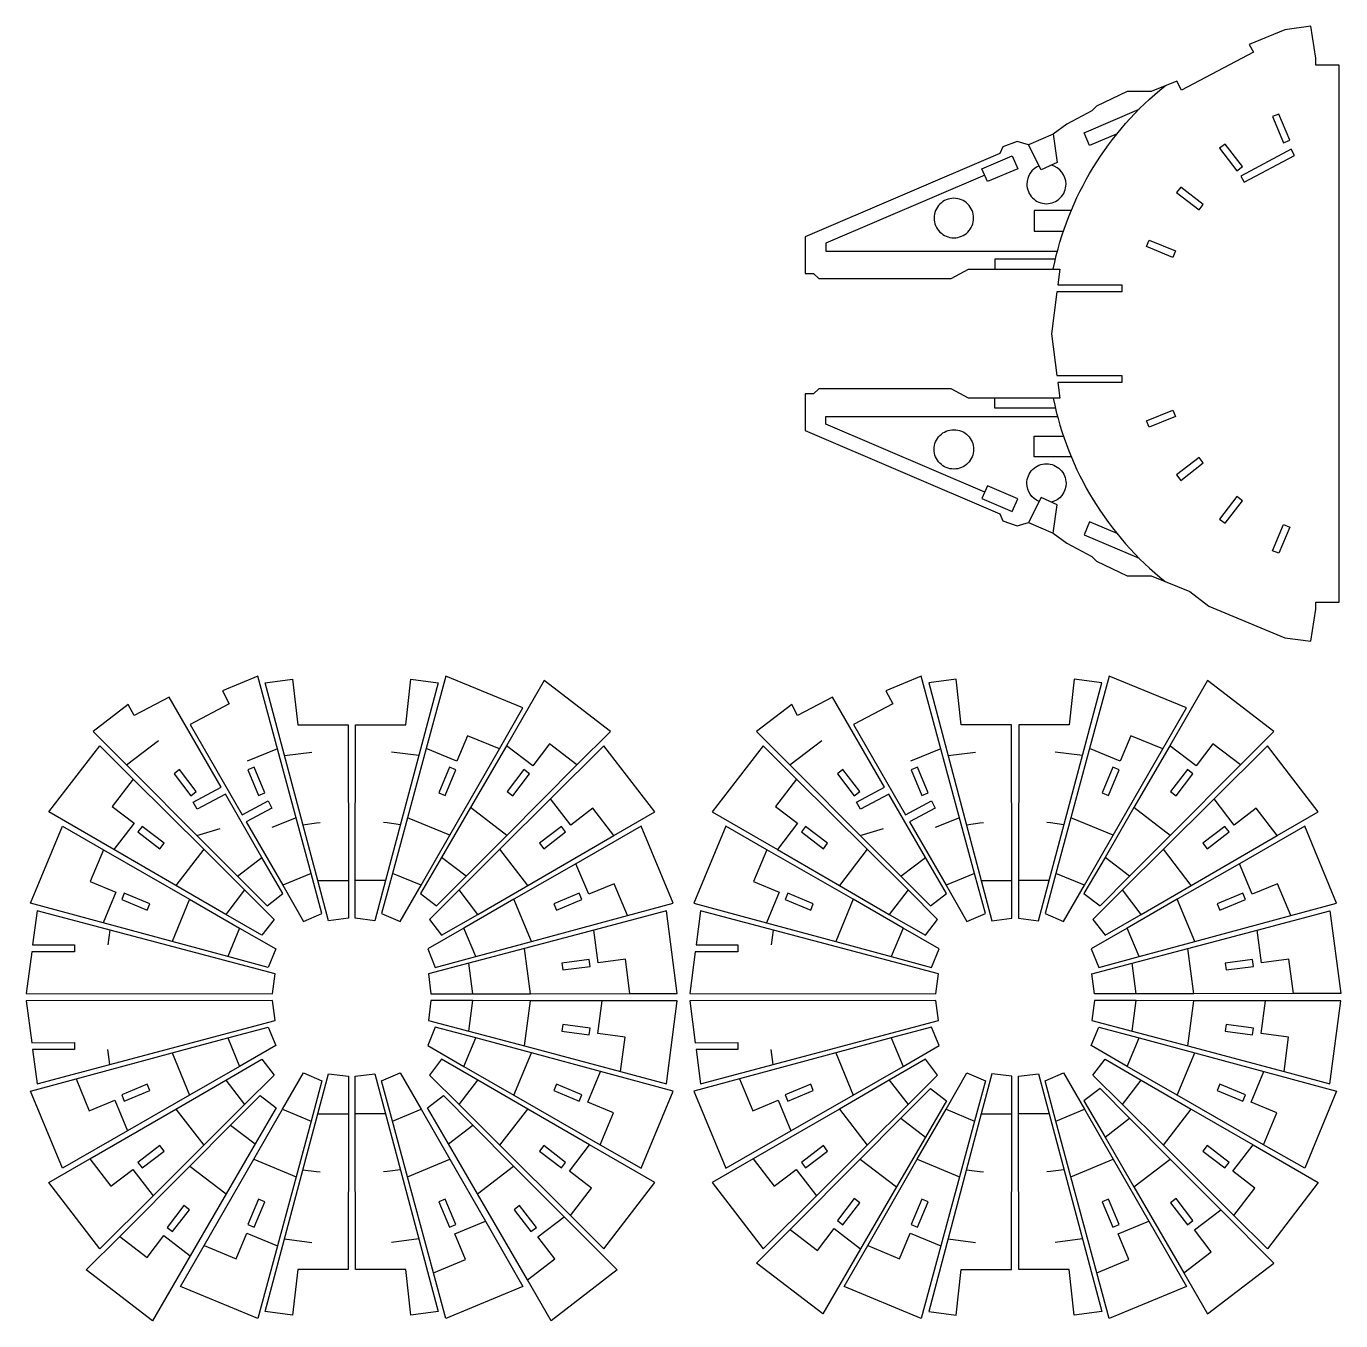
# Model space of a CAD drawing. Extents: x -2059 to 808, y -700 to 435.
# Drawn here: x -2059 to -918, y -700 to 424 of the extents above; entities that cross this region are included whole.
import ezdxf

# ---------------------------------------------------------------- set-up
doc = ezdxf.new("R2010")
doc.units = 0
doc.header["$MEASUREMENT"] = 0
doc.layers.add('CUT', color=18, linetype='CONTINUOUS')
doc.layers.add('ENGRAVE', color=1, linetype='CONTINUOUS')

msp = doc.modelspace()

# ---------------------------------------------------------------- linework, layer by layer
at = {"layer": 'CUT'}
for points in [[(-1383.1, 73), (-1214, 0.7), (-1211.4, -5.3), (-1198.9, -9.8), (-1189.3, -6.9), (-1167.9, -16.2), (-1156, -24.8), (-1134.3, -36.3), (-1130.2, -40.5), (-1103.5, -53.2), (-1082.8, -53.2), (-1049.2, -66.9), (-1032.6, -79.6), (-966.7, -106.9), (-944, -109.9), (-939.6, -82), (-939.6, -76), (-919.6, -76), (-919.6, 390.4), (-939.6, 390.4), (-939.6, 396.4), (-944, 424.2), (-966.7, 421.2), (-997.5, 408.5), (-993.9, 401.8), (-1056.2, 368.6), (-1060.5, 376.6), (-1082.8, 367.5), (-1103.5, 367.5), (-1130.2, 354.9), (-1134.3, 350.7), (-1156, 339.2), (-1167.9, 330.5), (-1189.3, 321.2), (-1198.9, 324.2), (-1211.4, 319.6), (-1214, 313.7), (-1383.1, 241.3), (-1383.1, 209.4), (-1375.8, 209.4), (-1371.3, 205), (-1256.2, 205), (-1241.4, 213.3), (-1161.9, 213.3), (-1163.7, 199.5), (-1108.2, 199.5), (-1108.2, 193.5), (-1164.5, 193.5), (-1169.3, 157.2), (-1164.5, 120.8), (-1108.2, 120.8), (-1108.2, 114.9), (-1163.7, 114.9), (-1161.9, 101.1), (-1241.4, 101.1), (-1256.2, 109.3), (-1371.3, 109.3), (-1375.8, 104.9), (-1383.1, 104.9)], [(-977.3, 345.7), (-967.8, 322.9), (-962.3, 325.2), (-971.7, 348)], [(-1023.3, 318.2), (-1008.2, 298.6), (-1003.5, 302.3), (-1018.5, 321.8)], [(-1001.9, 288.8), (-958.2, 312.1), (-961, 317.4), (-1004.7, 294.1)], [(-1060.6, 279.8), (-1041, 264.7), (-1037.4, 269.5), (-1056.9, 284.5)], [(-1063.9, 223.5), (-1086.7, 233), (-1084.4, 238.5), (-1061.6, 229.1)], [(-1063.9, 90.8), (-1061.6, 85.3), (-1084.4, 75.9), (-1086.7, 81.4)], [(-1060.6, 34.6), (-1056.9, 29.8), (-1037.4, 44.9), (-1041, 49.6)], [(-1023.3, -3.8), (-1018.5, -7.5), (-1003.5, 12.1), (-1008.2, 15.7)], [(-977.3, -31.3), (-967.8, -8.5), (-962.3, -10.8), (-971.7, -33.6)], [(-1917, -182.4), (-1871.9, -260.7), (-1849.4, -248.7), (-1846.1, -255), (-1868.4, -266.9), (-1836.7, -321.9), (-1818.7, -353.3), (-1802.6, -346.6), (-1812, -311.7), (-1858.3, -140.2), (-1889.1, -152.9), (-1883.1, -164.3)], [(-1796.9, -352.7), (-1806.2, -317.8), (-1851.8, -146), (-1828.1, -142.9), (-1823.5, -182.6), (-1779.9, -182.6), (-1779.6, -317.7), (-1779.6, -350.4)], [(-1773.9, -350.4), (-1773.8, -317.7), (-1773.5, -182.6), (-1729.9, -182.6), (-1725.4, -142.9), (-1701.6, -146), (-1747.3, -317.8), (-1756.6, -352.7)], [(-1750.8, -346.6), (-1734.7, -353.3), (-1716.6, -321.8), (-1691.7, -278.4), (-1648.6, -203.5), (-1628.1, -167.9), (-1695.1, -140.2), (-1712.1, -203.2), (-1728.3, -263.3), (-1741.4, -311.6)], [(-1717, -329.2), (-1703.1, -339.8), (-1677.5, -314.1), (-1642.2, -278.6), (-1581.2, -217.4), (-1552.2, -188.3), (-1609.7, -144.2), (-1642.4, -200.7), (-1673.6, -254.5), (-1698.7, -297.8)], [(-1341, -182.4), (-1295.9, -260.7), (-1273.4, -248.7), (-1270.1, -255), (-1292.4, -266.9), (-1260.7, -321.9), (-1242.7, -353.3), (-1226.6, -346.6), (-1236, -311.7), (-1282.3, -140.2), (-1313.1, -152.9), (-1307.1, -164.3)], [(-1220.9, -352.7), (-1203.6, -350.4), (-1203.6, -317.7), (-1203.9, -182.6), (-1247.5, -182.6), (-1252.1, -142.9), (-1275.8, -146), (-1230.2, -317.8)], [(-1197.9, -350.4), (-1180.6, -352.7), (-1171.3, -317.8), (-1125.6, -146), (-1149.4, -142.9), (-1153.9, -182.6), (-1197.5, -182.6), (-1197.8, -317.7)], [(-1174.8, -346.6), (-1158.7, -353.3), (-1140.6, -321.8), (-1115.7, -278.4), (-1072.6, -203.5), (-1052.1, -167.9), (-1119.1, -140.2), (-1136.1, -203.2), (-1152.3, -263.3), (-1165.4, -311.6)], [(-1141, -329.2), (-1127.1, -339.8), (-1101.5, -314.1), (-1066.2, -278.6), (-1005.2, -217.4), (-976.2, -188.3), (-1033.7, -144.2), (-1066.4, -200.7), (-1097.6, -254.5), (-1122.7, -297.8)], [(-2001.2, -188.3), (-1876, -314), (-1850.3, -339.8), (-1836.5, -329.2), (-1854.7, -297.7), (-1886.5, -242.9), (-1911.1, -255.9), (-1914.5, -249.7), (-1890.1, -236.8), (-1935.4, -158.6), (-1965.7, -174.6), (-1970.8, -164.9)], [(-1425.2, -188.3), (-1300, -314), (-1274.3, -339.8), (-1260.5, -329.2), (-1278.7, -297.7), (-1310.5, -242.9), (-1335.1, -255.9), (-1338.5, -249.7), (-1314.1, -236.8), (-1359.4, -158.6), (-1389.7, -174.6), (-1394.8, -164.9)], [(-2039.7, -258.1), (-1995.6, -200.7), (-1966.5, -229.7), (-1905.3, -290.6), (-1869.8, -326), (-1844.1, -351.6), (-1854.7, -365.4), (-1886.1, -347.2), (-1929.4, -322.1), (-1983.2, -290.9)], [(-1709.3, -351.6), (-1698.7, -365.4), (-1667.3, -347.2), (-1624, -322.1), (-1549.3, -278.8), (-1513.7, -258.1), (-1557.8, -200.7), (-1604.1, -246.8), (-1648.1, -290.6), (-1683.6, -326)], [(-1463.7, -258.1), (-1407.2, -290.9), (-1353.4, -322.1), (-1310.1, -347.2), (-1278.7, -365.4), (-1268.1, -351.6), (-1293.8, -326), (-1329.3, -290.6), (-1390.5, -229.7), (-1419.6, -200.7)], [(-1133.3, -351.6), (-1122.7, -365.4), (-1091.3, -347.2), (-1048, -322.1), (-973.3, -278.8), (-937.7, -258.1), (-981.8, -200.7), (-1028.1, -246.8), (-1072.1, -290.6), (-1107.6, -326)], [(-1916.4, -244.2), (-1911.7, -240.6), (-1926.3, -221.5), (-1931, -225.2)], [(-1852.3, -241.6), (-1861.5, -219.4), (-1867, -221.7), (-1857.8, -243.9)], [(-1701.1, -241.6), (-1695.6, -243.9), (-1686.4, -221.7), (-1691.9, -219.4)], [(-1641.8, -240.6), (-1637, -244.2), (-1622.4, -225.2), (-1627.2, -221.5)], [(-1355, -225.2), (-1340.4, -244.2), (-1335.7, -240.6), (-1350.3, -221.5)], [(-1276.3, -241.6), (-1285.5, -219.4), (-1291, -221.7), (-1281.8, -243.9)], [(-1115.9, -219.4), (-1125.1, -241.6), (-1119.6, -243.9), (-1110.4, -221.7)], [(-1065.8, -240.6), (-1061, -244.2), (-1046.4, -225.2), (-1051.2, -221.5)], [(-2055.7, -337.6), (-2028, -270.6), (-1992.4, -291.1), (-1917.5, -334.1), (-1874.1, -359.1), (-1842.6, -377.2), (-1849.3, -393.3), (-1884.3, -383.8), (-1932.6, -370.8), (-1992.7, -354.6)], [(-1943.3, -290.2), (-1939.7, -285.5), (-1958.7, -270.9), (-1962.4, -275.6)], [(-1704.2, -393.3), (-1669.1, -383.8), (-1620.8, -370.8), (-1537.4, -348.3), (-1497.7, -337.6), (-1525.4, -270.6), (-1582.1, -303.2), (-1636, -334.1), (-1679.4, -359.1), (-1710.8, -377.2)], [(-1613.8, -285.5), (-1610.1, -290.2), (-1591.1, -275.6), (-1594.7, -270.9)], [(-1479.7, -337.6), (-1416.7, -354.6), (-1356.6, -370.8), (-1308.3, -383.8), (-1273.3, -393.3), (-1266.6, -377.2), (-1298.1, -359.1), (-1341.5, -334.1), (-1416.4, -291.1), (-1452, -270.6)], [(-1386.4, -275.6), (-1367.3, -290.2), (-1363.7, -285.5), (-1382.7, -270.9)], [(-1128.2, -393.3), (-1093.1, -383.8), (-1044.8, -370.8), (-961.4, -348.3), (-921.7, -337.6), (-949.4, -270.6), (-1006.1, -303.2), (-1060, -334.1), (-1103.4, -359.1), (-1134.8, -377.2)], [(-1037.8, -285.5), (-1034.1, -290.2), (-1015.1, -275.6), (-1018.7, -270.9)], [(-1954.3, -343.6), (-1952, -338.1), (-1974.2, -328.9), (-1976.5, -334.4)], [(-1599.1, -343.6), (-1576.9, -334.4), (-1579.2, -328.9), (-1601.4, -338.1)], [(-1400.5, -334.4), (-1378.3, -343.6), (-1376, -338.1), (-1398.2, -328.9)], [(-1003.2, -328.9), (-1025.4, -338.1), (-1023.1, -343.6), (-1000.9, -334.4)], [(-2059.3, -415.9), (-1845.5, -416.3), (-1843.2, -399), (-2049.9, -344.1), (-2053.8, -373.7), (-2017.5, -373.8), (-2017.5, -379.8), (-2054.5, -379.7)], [(-1708, -416.3), (-1671.7, -416.2), (-1621.6, -416.2), (-1535.2, -416), (-1494.1, -415.9), (-1503.6, -344.1), (-1566.7, -360.9), (-1626.8, -376.8), (-1675.2, -389.7), (-1710.2, -399)], [(-1483.3, -415.9), (-1269.5, -416.3), (-1267.2, -399), (-1473.9, -344.1), (-1477.8, -373.7), (-1441.5, -373.8), (-1441.5, -379.8), (-1478.5, -379.7)], [(-1132, -416.3), (-1134.2, -399), (-1099.2, -389.7), (-1050.8, -376.8), (-990.7, -360.9), (-927.6, -344.1), (-918.1, -415.9), (-959.2, -416), (-1045.6, -416.2), (-1095.7, -416.2)], [(-1593.6, -395.5), (-1569.8, -392.4), (-1570.6, -386.4), (-1594.4, -389.5)], [(-994.6, -386.4), (-1018.4, -389.5), (-1017.6, -395.5), (-993.8, -392.4)], [(-2049.9, -494.3), (-1843.2, -439.3), (-1845.5, -422), (-2059.3, -422.4), (-2054.5, -458.7), (-2017.5, -458.6), (-2017.5, -464.6), (-2053.8, -464.6)], [(-1710.2, -439.3), (-1675.2, -448.7), (-1626.8, -461.5), (-1543.3, -483.7), (-1503.6, -494.3), (-1494.1, -422.4), (-1559.4, -422.3), (-1621.6, -422.2), (-1671.7, -422.1), (-1708, -422)], [(-1473.9, -494.3), (-1267.2, -439.3), (-1269.5, -422), (-1483.3, -422.4), (-1478.5, -458.7), (-1441.5, -458.6), (-1441.5, -464.6), (-1477.8, -464.6)], [(-1134.2, -439.3), (-1099.2, -448.7), (-1050.8, -461.5), (-967.3, -483.7), (-927.6, -494.3), (-918.1, -422.4), (-983.4, -422.3), (-1045.6, -422.2), (-1095.7, -422.1), (-1132, -422)], [(-2028, -567.7), (-2055.7, -500.8), (-2016, -490.1), (-1932.6, -467.6), (-1884.3, -454.5), (-1849.3, -445.1), (-1842.6, -461.2), (-1874.1, -479.3), (-1917.5, -504.2), (-1971.4, -535.2)], [(-1710.8, -461.2), (-1679.4, -479.3), (-1636, -504.2), (-1561.1, -547.3), (-1525.4, -567.7), (-1497.7, -500.8), (-1560.8, -483.8), (-1620.8, -467.6), (-1669.1, -454.5), (-1704.2, -445.1)], [(-1594.4, -448.8), (-1570.6, -451.9), (-1569.8, -446), (-1593.6, -442.9)], [(-1452, -567.7), (-1395.4, -535.2), (-1341.5, -504.2), (-1298.1, -479.3), (-1266.6, -461.2), (-1273.3, -445.1), (-1308.3, -454.5), (-1356.6, -467.6), (-1440, -490.1), (-1479.7, -500.8)], [(-1134.8, -461.2), (-1128.2, -445.1), (-1093.1, -454.5), (-1044.8, -467.6), (-984.8, -483.8), (-921.7, -500.8), (-949.4, -567.7), (-985.1, -547.3), (-1060, -504.2), (-1103.4, -479.3)], [(-993.8, -446), (-1017.6, -442.9), (-1018.4, -448.8), (-994.6, -451.9)], [(-2039.7, -580.2), (-2004.2, -559.6), (-1929.4, -516.3), (-1886.1, -491.2), (-1854.7, -472.9), (-1844.1, -486.8), (-1869.8, -512.4), (-1905.3, -547.7), (-1949.3, -591.6), (-1995.6, -637.7)], [(-1709.3, -486.8), (-1683.6, -512.4), (-1648.1, -547.7), (-1586.9, -608.7), (-1557.8, -637.7), (-1513.7, -580.2), (-1570.2, -547.5), (-1624, -516.3), (-1667.3, -491.2), (-1698.7, -472.9)], [(-1463.7, -580.2), (-1419.6, -637.7), (-1373.3, -591.6), (-1329.3, -547.7), (-1293.8, -512.4), (-1268.1, -486.8), (-1278.7, -472.9), (-1310.1, -491.2), (-1353.4, -516.3), (-1428.2, -559.6)], [(-1133.3, -486.8), (-1122.7, -472.9), (-1091.3, -491.2), (-1048, -516.3), (-994.2, -547.5), (-937.7, -580.2), (-981.8, -637.7), (-1010.9, -608.7), (-1072.1, -547.7), (-1107.6, -512.4)], [(-1925.3, -670.5), (-1904.8, -634.8), (-1861.8, -559.9), (-1836.8, -516.5), (-1818.7, -485), (-1802.6, -491.7), (-1812.1, -526.8), (-1825.1, -575.1), (-1841.3, -635.1), (-1858.3, -698.2)], [(-1851.8, -692.3), (-1806.2, -520.6), (-1796.9, -485.6), (-1779.6, -487.9), (-1779.6, -520.6), (-1779.9, -655.7), (-1823.5, -655.8), (-1828.1, -695.5)], [(-1773.5, -655.7), (-1773.8, -520.6), (-1773.9, -487.9), (-1756.6, -485.6), (-1747.3, -520.6), (-1701.6, -692.3), (-1725.4, -695.5), (-1729.9, -655.8)], [(-1695.1, -698.2), (-1705.8, -658.5), (-1728.3, -575.1), (-1741.4, -526.8), (-1750.8, -491.7), (-1734.7, -485), (-1716.6, -516.5), (-1691.7, -559.9), (-1660.7, -613.8), (-1628.1, -670.5)], [(-1349.3, -670.5), (-1328.8, -634.8), (-1285.8, -559.9), (-1260.8, -516.5), (-1242.7, -485), (-1226.6, -491.7), (-1236.1, -526.8), (-1249.1, -575.1), (-1265.3, -635.1), (-1282.3, -698.2)], [(-1275.8, -692.3), (-1252.1, -695.5), (-1247.5, -655.8), (-1203.9, -655.7), (-1203.6, -520.6), (-1203.6, -487.9), (-1220.9, -485.6), (-1230.2, -520.6)], [(-1197.5, -655.7), (-1197.8, -520.6), (-1197.9, -487.9), (-1180.6, -485.6), (-1171.3, -520.6), (-1125.6, -692.3), (-1149.4, -695.5), (-1153.9, -655.8)], [(-1119.1, -698.2), (-1129.8, -658.5), (-1152.3, -575.1), (-1165.4, -526.8), (-1174.8, -491.7), (-1158.7, -485), (-1140.6, -516.5), (-1115.7, -559.9), (-1084.7, -613.8), (-1052.1, -670.5)], [(-1952, -500.3), (-1954.3, -494.8), (-1976.5, -504), (-1974.2, -509.5)], [(-1601.4, -500.3), (-1579.2, -509.5), (-1576.9, -504), (-1599.1, -494.8)], [(-1425.2, -650.1), (-1396.2, -621), (-1335.3, -559.8), (-1299.9, -524.3), (-1274.3, -498.6), (-1260.5, -509.2), (-1278.7, -540.6), (-1303.8, -583.9), (-1335, -637.7), (-1367.7, -694.2)], [(-1398.2, -509.5), (-1376, -500.3), (-1378.3, -494.8), (-1400.5, -504)], [(-1141, -509.2), (-1122.7, -540.6), (-1097.6, -583.9), (-1054.3, -658.6), (-1033.7, -694.2), (-976.2, -650.1), (-1022.3, -603.8), (-1066.2, -559.8), (-1101.5, -524.3), (-1127.1, -498.6)], [(-1025.4, -500.3), (-1003.2, -509.5), (-1000.9, -504), (-1023.1, -494.8)], [(-2007.2, -656.1), (-1978.2, -627), (-1917.3, -565.8), (-1881.9, -530.3), (-1856.3, -504.6), (-1842.5, -515.2), (-1860.7, -546.6), (-1885.8, -589.9), (-1917, -643.7), (-1949.7, -700.2)], [(-1711, -515.2), (-1697.1, -504.6), (-1671.5, -530.3), (-1636.2, -565.8), (-1592.3, -609.8), (-1546.2, -656.1), (-1603.7, -700.2), (-1624.3, -664.6), (-1667.6, -589.9), (-1692.7, -546.6)], [(-1943.3, -548.1), (-1962.4, -562.7), (-1958.7, -567.5), (-1939.7, -552.9)], [(-1613.8, -552.9), (-1594.7, -567.5), (-1591.1, -562.7), (-1610.1, -548.1)], [(-1367.3, -548.1), (-1386.4, -562.7), (-1382.7, -567.5), (-1363.7, -552.9)], [(-1015.1, -562.7), (-1034.1, -548.1), (-1037.8, -552.9), (-1018.7, -567.5)], [(-1922.4, -600.1), (-1937, -619.2), (-1932.3, -622.8), (-1917.7, -603.8)], [(-1857.8, -594.5), (-1867, -616.7), (-1861.5, -618.9), (-1852.3, -596.8)], [(-1701.1, -596.8), (-1691.9, -618.9), (-1686.4, -616.7), (-1695.6, -594.5)], [(-1635.8, -603.8), (-1621.2, -622.8), (-1616.4, -619.2), (-1631, -600.1)], [(-1350.3, -616.8), (-1335.7, -597.8), (-1340.4, -594.1), (-1355, -613.2)], [(-1285.5, -618.9), (-1276.3, -596.8), (-1281.8, -594.5), (-1291, -616.7)], [(-1115.9, -618.9), (-1110.4, -616.7), (-1119.6, -594.5), (-1125.1, -596.8)], [(-1046.4, -613.2), (-1061, -594.1), (-1065.8, -597.8), (-1051.2, -616.8)]]:
    msp.add_lwpolyline(points, close=True, dxfattribs=at)
for points in [[(-1254, 274.8, 0.414214), (-1271.1, 257.6, 0.414214), (-1254, 240.5, 0.414214), (-1236.8, 257.6, 0.414214)], [(-1254, 39.6, -0.414214), (-1271.1, 56.7, -0.414214), (-1254, 73.8, -0.414214), (-1236.8, 56.7, -0.414214)]]:
    msp.add_lwpolyline(points, format="xyb", close=True, dxfattribs=at)
at = {"layer": 'ENGRAVE'}
for points in [[(-1167.7, 213.3, -0.175706), (-1070.4, 372.6)], [(-1180, 302.9, 0.305654), (-1190.6, 287.1, 0.414214), (-1173.6, 270.1, 0.414214), (-1156.6, 287.1, 0.344622), (-1169.5, 303.6)], [(-1167.7, 101.1, 0.175706), (-1070.4, -58.2)], [(-1180, 11.5, -0.305654), (-1190.6, 27.2, -0.414214), (-1173.6, 44.2, -0.414214), (-1156.6, 27.2, -0.344622), (-1169.5, 10.7)]]:
    msp.add_lwpolyline(points, format="xyb", dxfattribs=at)
for points in [[(-1112.3, 330.8), (-1136.1, 320.6), (-1140.9, 331.8), (-1093.2, 352.1)], [(-1167.9, 330.5), (-1164.4, 306), (-1178.3, 299.6), (-1189.3, 321.2)], [(-1227.2, 294.8), (-1365.1, 235.8), (-1365.1, 229), (-1164, 229)], [(-1184.4, 264.1), (-1184.4, 246.1), (-1158.8, 246.1)], [(-1152.1, 264.1), (-1184.4, 264.1)], [(-1165.8, 222), (-1218.4, 222), (-1218.4, 213.3)], [(-1165.8, 92.4), (-1218.4, 92.4), (-1218.4, 101.1)], [(-1227.2, 19.6), (-1365.1, 78.6), (-1365.1, 85.3), (-1164, 85.3)], [(-1184.4, 50.2), (-1184.4, 68.2), (-1158.8, 68.2)], [(-1152.1, 50.2), (-1184.4, 50.2)], [(-1167.9, -16.2), (-1164.4, 8.4), (-1178.3, 14.8), (-1189.3, -6.9)], [(-1112.3, -16.5), (-1136.1, -6.3), (-1140.9, -17.4), (-1093.2, -37.8)], [(-1648.6, -203.5), (-1676.3, -192.1), (-1685.5, -214.2), (-1712.1, -203.2)], [(-1072.6, -203.5), (-1100.3, -192.1), (-1109.5, -214.2), (-1136.1, -203.2)], [(-1972.3, -217.4), (-1944.6, -196.1)], [(-1841.3, -203.3), (-1867.6, -214.2)], [(-1581.2, -217.4), (-1605, -199.1), (-1619.6, -218.2), (-1642.4, -200.7)], [(-1396.3, -217.4), (-1368.6, -196.1)], [(-1265.3, -203.3), (-1291.6, -214.2)], [(-1005.2, -217.4), (-1029, -199.1), (-1043.6, -218.2), (-1066.4, -200.7)], [(-1835, -209.3), (-1811.3, -206.2)], [(-1718.4, -209.3), (-1742.1, -206.2)], [(-1259, -209.3), (-1235.3, -206.2)], [(-1142.4, -209.3), (-1166.1, -206.2)], [(-1966.5, -229.7), (-1984.8, -253.5), (-1965.7, -268.1), (-1983.2, -290.9)], [(-1390.5, -229.7), (-1408.8, -253.5), (-1389.7, -268.1), (-1407.2, -290.9)], [(-1549.3, -278.8), (-1567.5, -255), (-1586.6, -269.6), (-1604.1, -246.8)], [(-973.3, -278.8), (-991.5, -255), (-1010.6, -269.6), (-1028.1, -246.8)], [(-1642.2, -278.6), (-1673.6, -254.5)], [(-1066.2, -278.6), (-1097.6, -254.5)], [(-1911.3, -278.6), (-1891, -272.6)], [(-1825.1, -263.3), (-1846.1, -271.9)], [(-1819.3, -269.3), (-1819.1, -269.3), (-1807.4, -267.7), (-1804.3, -267.3)], [(-1734.1, -269.3), (-1734.4, -269.3), (-1746, -267.7), (-1749.2, -267.3)], [(-1691.7, -278.4), (-1728.3, -263.3)], [(-1335.3, -278.6), (-1315, -272.6)], [(-1249.1, -263.3), (-1270.1, -271.9)], [(-1243.3, -269.3), (-1243.1, -269.3), (-1231.4, -267.7), (-1228.3, -267.3)], [(-1158.1, -269.3), (-1158.4, -269.3), (-1170, -267.7), (-1173.2, -267.3)], [(-1115.7, -278.4), (-1152.3, -263.3)], [(-1992.4, -291.1), (-2003.8, -318.8), (-1981.7, -328), (-1992.7, -354.6)], [(-1905.3, -290.6), (-1929.4, -322.1)], [(-1624, -322.1), (-1648.1, -290.6)], [(-1416.4, -291.1), (-1427.8, -318.8), (-1405.7, -328), (-1416.7, -354.6)], [(-1329.3, -290.6), (-1353.4, -322.1)], [(-1048, -322.1), (-1072.1, -290.6)], [(-1876, -314), (-1854.7, -297.7)], [(-1677.5, -314.1), (-1698.7, -297.8)], [(-1537.4, -348.3), (-1548.9, -320.6), (-1571, -329.7), (-1582.1, -303.2)], [(-1300, -314), (-1278.7, -297.7)], [(-1101.5, -314.1), (-1122.7, -297.8)], [(-961.4, -348.3), (-972.9, -320.6), (-995, -329.7), (-1006.1, -303.2)], [(-1812, -311.7), (-1836.7, -321.9)], [(-1806.2, -317.8), (-1779.6, -317.7)], [(-1747.3, -317.8), (-1773.8, -317.7)], [(-1716.6, -321.8), (-1741.4, -311.6)], [(-1236, -311.7), (-1260.7, -321.9)], [(-1230.2, -317.8), (-1203.6, -317.7)], [(-1171.3, -317.8), (-1197.8, -317.7)], [(-1140.6, -321.8), (-1165.4, -311.6)], [(-1869.8, -326), (-1886.1, -347.2)], [(-1667.3, -347.2), (-1683.6, -326)], [(-1293.8, -326), (-1310.1, -347.2)], [(-1091.3, -347.2), (-1107.6, -326)], [(-1917.5, -334.1), (-1932.6, -370.8)], [(-1620.8, -370.8), (-1636, -334.1)], [(-1341.5, -334.1), (-1356.6, -370.8)], [(-1044.8, -370.8), (-1060, -334.1)], [(-1986.9, -360.8), (-1988.6, -373.8)], [(-1874.1, -359.1), (-1884.3, -383.8)], [(-1669.1, -383.8), (-1679.4, -359.1)], [(-1535.2, -416), (-1539.1, -386.2), (-1562.9, -389.4), (-1566.7, -360.9)], [(-1410.9, -360.8), (-1412.6, -373.8)], [(-1298.1, -359.1), (-1308.3, -383.8)], [(-1093.1, -383.8), (-1103.4, -359.1)], [(-959.2, -416), (-963.1, -386.2), (-986.9, -389.4), (-990.7, -360.9)], [(-1621.6, -416.2), (-1626.8, -376.8)], [(-1045.6, -416.2), (-1050.8, -376.8)], [(-1671.7, -416.2), (-1675.2, -389.7)], [(-1095.7, -416.2), (-1099.2, -389.7)], [(-1675.2, -448.7), (-1671.7, -422.1)], [(-1626.8, -461.5), (-1621.6, -422.2)], [(-1099.2, -448.7), (-1095.7, -422.1)], [(-1050.8, -461.5), (-1045.6, -422.2)], [(-1543.3, -483.7), (-1539.4, -454), (-1563.2, -450.8), (-1559.4, -422.3)], [(-967.3, -483.7), (-963.4, -454), (-987.2, -450.8), (-983.4, -422.3)], [(-1884.3, -454.5), (-1874.1, -479.3)], [(-1679.4, -479.3), (-1669.1, -454.5)], [(-1308.3, -454.5), (-1298.1, -479.3)], [(-1103.4, -479.3), (-1093.1, -454.5)], [(-1986.9, -477.5), (-1988.6, -464.5)], [(-1932.6, -467.6), (-1917.5, -504.2)], [(-1636, -504.2), (-1620.8, -467.6)], [(-1410.9, -477.5), (-1412.6, -464.5)], [(-1356.6, -467.6), (-1341.5, -504.2)], [(-1060, -504.2), (-1044.8, -467.6)], [(-2016, -490.1), (-2004.6, -517.8), (-1982.4, -508.6), (-1971.4, -535.2)], [(-1561.1, -547.3), (-1549.6, -519.5), (-1571.8, -510.4), (-1560.8, -483.8)], [(-1440, -490.1), (-1428.6, -517.8), (-1406.4, -508.6), (-1395.4, -535.2)], [(-985.1, -547.3), (-973.6, -519.5), (-995.8, -510.4), (-984.8, -483.8)], [(-1886.1, -491.2), (-1869.8, -512.4)], [(-1683.6, -512.4), (-1667.3, -491.2)], [(-1310.1, -491.2), (-1293.8, -512.4)], [(-1107.6, -512.4), (-1091.3, -491.2)], [(-1929.4, -516.3), (-1905.3, -547.7)], [(-1836.8, -516.5), (-1812.1, -526.8)], [(-1806.2, -520.6), (-1779.6, -520.6)], [(-1747.3, -520.6), (-1773.8, -520.6)], [(-1741.4, -526.8), (-1716.6, -516.5)], [(-1648.1, -547.7), (-1624, -516.3)], [(-1353.4, -516.3), (-1329.3, -547.7)], [(-1299.9, -524.3), (-1278.7, -540.6)], [(-1260.8, -516.5), (-1236.1, -526.8)], [(-1230.2, -520.6), (-1203.6, -520.6)], [(-1171.3, -520.6), (-1197.8, -520.6)], [(-1165.4, -526.8), (-1140.6, -516.5)], [(-1122.7, -540.6), (-1101.5, -524.3)], [(-1072.1, -547.7), (-1048, -516.3)], [(-1881.9, -530.3), (-1860.7, -546.6)], [(-1692.7, -546.6), (-1671.5, -530.3)], [(-1586.9, -608.7), (-1568.7, -584.9), (-1587.7, -570.3), (-1570.2, -547.5)], [(-1010.9, -608.7), (-992.7, -584.9), (-1011.7, -570.3), (-994.2, -547.5)], [(-2004.2, -559.6), (-1985.9, -583.4), (-1966.9, -568.8), (-1949.3, -591.6)], [(-1917.3, -565.8), (-1885.8, -589.9)], [(-1861.8, -559.9), (-1825.1, -575.1)], [(-1819.3, -569.1), (-1819.1, -569.1), (-1807.4, -570.6), (-1804.3, -571)], [(-1734.1, -569.1), (-1734.4, -569.1), (-1746, -570.6), (-1749.2, -571)], [(-1728.3, -575.1), (-1691.7, -559.9)], [(-1667.6, -589.9), (-1636.2, -565.8)], [(-1428.2, -559.6), (-1409.9, -583.4), (-1390.9, -568.8), (-1373.3, -591.6)], [(-1335.3, -559.8), (-1303.8, -583.9)], [(-1285.8, -559.9), (-1249.1, -575.1)], [(-1243.3, -569.1), (-1243.1, -569.1), (-1231.4, -570.6), (-1228.3, -571)], [(-1158.1, -569.1), (-1158.4, -569.1), (-1170, -570.6), (-1173.2, -571)], [(-1152.3, -575.1), (-1115.7, -559.9)], [(-1097.6, -583.9), (-1066.2, -559.8)], [(-1054.3, -658.6), (-1030.5, -640.4), (-1045.1, -621.3), (-1022.3, -603.8)], [(-1705.8, -658.5), (-1678.1, -647), (-1687.3, -624.8), (-1660.7, -613.8)], [(-1624.3, -664.6), (-1600.5, -646.4), (-1615.1, -627.3), (-1592.3, -609.8)], [(-1129.8, -658.5), (-1102.1, -647), (-1111.3, -624.8), (-1084.7, -613.8)], [(-1978.2, -627), (-1954.4, -645.2), (-1939.8, -626.2), (-1917, -643.7)], [(-1904.8, -634.8), (-1877.1, -646.3), (-1867.9, -624.1), (-1841.3, -635.1)], [(-1396.2, -621), (-1372.4, -639.2), (-1357.8, -620.2), (-1335, -637.7)], [(-1328.8, -634.8), (-1301.1, -646.3), (-1291.9, -624.1), (-1265.3, -635.1)], [(-1835, -629.1), (-1811.3, -632.2)], [(-1718.4, -629.1), (-1742.1, -632.2)], [(-1259, -629.1), (-1235.3, -632.2)], [(-1142.4, -629.1), (-1166.1, -632.2)]]:
    msp.add_lwpolyline(points, dxfattribs=at)
for points in [[(-1229.6, 300.4), (-1203.3, 311.6), (-1198.5, 300.5), (-1224.9, 289.3)], [(-1229.6, 14), (-1203.3, 2.7), (-1198.5, 13.8), (-1224.9, 25.1)]]:
    msp.add_lwpolyline(points, close=True, dxfattribs=at)

doc.saveas('drawing.dxf')
